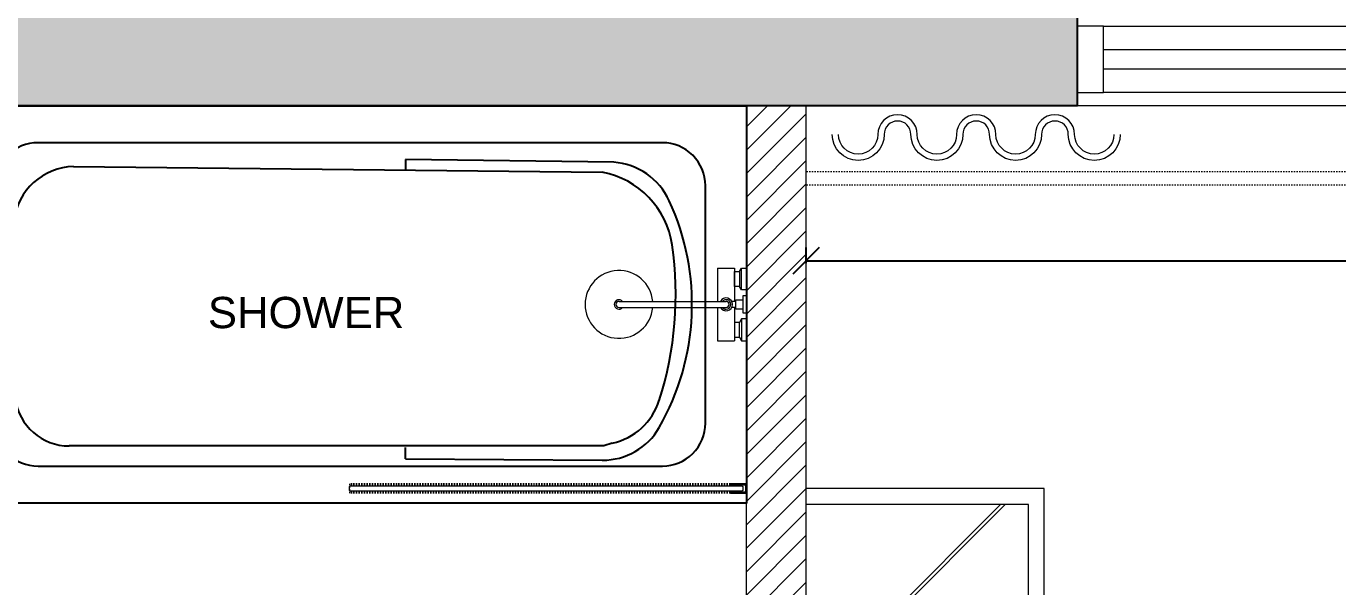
# Model space of a CAD drawing. Header units: inches. Extents: x 18646 to 39869, y 2287 to 7833.
# Drawn here: x 22195.8 to 22294.9, y 4505.6 to 4547.9 of the extents above; entities that cross this region are included whole.
import ezdxf

# ---------------------------------------------------------------- set-up
doc = ezdxf.new("R2010")
doc.units = ezdxf.units.IN
doc.header["$LTSCALE"] = 1.5
doc.header["$MEASUREMENT"] = 0
doc.header["$PDMODE"] = 3
doc.header["$PDSIZE"] = 4
doc.linetypes.add('HIDDEN', pattern=[0.375, 0.25, -0.125])
for name, color, linetype in [('A-WALL', 4, 'Continuous'), ('A-WALL-EXTR', 2, 'Continuous'), ('I-FNSH-DIMS', 7, 'Continuous'), ('I-FURN', 7, 'Continuous'), ('I-GLAZ', 6, 'Continuous'), ('TTEXT', 7, 'Continuous'), ('WALL', 4, 'Continuous')]:
    doc.layers.add(name, color=color, linetype=linetype)
for name, color, linetype, lineweight in [('I-DOOR', 6, 'Continuous', 20), ('I-FIXTURE', 7, 'Continuous', 5), ('l-FIXTURE', 7, 'Continuous', 5)]:
    doc.layers.add(name, color=color, linetype=linetype, lineweight=lineweight)
doc.styles.add('3 by 16', font='GOTHIC.TTF', dxfattribs={"height": 4})
doc.styles.add('A-ARCH-B01FL$0$Annotative', font='arial.ttf')
doc.dimstyles.new('3 by 16', dxfattribs={"dimtxt": 4, "dimasz": 2, "dimexe": 0.18, "dimexo": 0.0625, "dimgap": 0.09, "dimtad": 0, "dimtoh": 1, "dimdec": 0, "dimzin": 0, "dimdsep": 46, "dimlunit": 4, "dimtxsty": '3 by 16', "dimblk": 'OBLIQUE', "dimcen": 0.09, "dimclrd": 256, "dimclrt": 256, "dimadec": 0, "dimazin": 0, "dimtfac": 1, "dimtdec": 0, "dimtofl": 0, "dimtmove": 0, "dimatfit": 3, "dimldrblk": 'OBLIQUE', "dimfxl": 1, "dimfxlon": 1, "dimtolj": 1, "dimtzin": 0, "dimlwd": -1, "dimarcsym": 0})

# ---------------------------------------------------------------- blocks, each defined once
blk = doc.blocks.new('SW28-Plan')
at = {"layer": 'I-FIXTURE', "linetype": 'ByBlock', "lineweight": 5}
for p, q in [((15, 43), (15, 107)), ((20, 97), (20, 53)), ((85, 107), (35, 107)), ((35, 9), (35, 107)), ((85, 9), (85, 107)), ((376, 9), (60, 9)), ((35, -107), (35, -9)), ((376, -9), (60, -9)), ((85, -107), (85, -9)), ((15, -43), (15, -107)), ((20, -97), (20, -53)), ((85, -107), (35, -107))]:
    blk.add_line(p, q, dxfattribs=at)
for points in [[(0, 43), (15, 43), (20, 53), (35, 53), (35, 97), (20, 97), (15, 107), (0, 107)], [(11, 25), (0, 25), (0, -25), (11, -25)], [(0, -43), (15, -43), (20, -53), (35, -53), (35, -97), (20, -97), (15, -107), (0, -107)]]:
    blk.add_lwpolyline(points, close=True, dxfattribs=at)
for points in [[(11, 14), (31, 14), (31, -14), (11, -14)], [(31, 9), (43.3, 9)], [(31, -9), (43.3, -9)]]:
    blk.add_lwpolyline(points, dxfattribs=at)
for centre, radius, start, end in [((376, 0), 100, 185.1636, 174.8364), ((60, 0), 19, 28.2737, 331.7263), ((60, 0), 14, 40.0052, 319.9948), ((60, 0), 9, 90, 270), ((376, 0), 14, 220.0052, 139.9948), ((376, 0), 9, 270, 90)]:
    blk.add_arc(centre, radius, start, end, dxfattribs=at)
blk = doc.blocks.new('_Oblique')
at = {"color": 0, "linetype": 'ByBlock', "lineweight": -2}
blk.add_line((-0.5, -0.5), (0.5, 0.5), dxfattribs=at)
blk = doc.blocks.new('*D125')
at = {"layer": 'Defpoints', "color": 0, "lineweight": 5, "transparency": 16777216}
for p in [(22254.733, 4533.868), (22406.483, 4533.868), (22406.483, 4530.166)]:
    blk.add_point(p, dxfattribs=at)
at = {"layer": 'I-FNSH-DIMS', "color": 0, "lineweight": -2, "transparency": 16777216}
for p, q in [((22254.733, 4531.166), (22254.733, 4529.986)), ((22406.483, 4531.166), (22406.483, 4529.986))]:
    blk.add_line(p, q, dxfattribs=at)
at = {"layer": 'I-FNSH-DIMS', "transparency": 16777216}
for p, q in [((22254.733, 4530.166), (22324.014, 4530.166)), ((22406.483, 4530.166), (22337.202, 4530.166))]:
    blk.add_line(p, q, dxfattribs=at)
at = {"layer": 'I-FNSH-DIMS', "transparency": 16777216, "xscale": 2, "yscale": 2, "zscale": 2, "rotation": 180}
blk.add_blockref('_Oblique', (22254.733, 4530.166), dxfattribs=at)
at = {"layer": 'I-FNSH-DIMS', "transparency": 16777216, "xscale": 2, "yscale": 2, "zscale": 2}
blk.add_blockref('_Oblique', (22406.483, 4530.166), dxfattribs=at)
at = {"layer": 'I-FNSH-DIMS', "lineweight": 5, "transparency": 16777216, "insert": (22330.608, 4530.166), "char_height": 4, "attachment_point": 5, "style": '3 by 16'}
blk.add_mtext('\\A1;12\'-8"', dxfattribs=at)

msp = doc.modelspace()

# ---------------------------------------------------------------- hatches: boundary and pattern name
at = {"layer": 'A-WALL', "lineweight": 5, "transparency": 33554636}
h = msp.add_hatch(color=8, dxfattribs=at)
h.dxf.hatch_style = 1
h.paths.add_polyline_path([(22046.233, 4506.256), (22046.233, 4548.874), (22275.222, 4548.874), (22275.222, 4541.874), (22053.233, 4541.874), (22053.233, 4506.256)])
h = msp.add_hatch(dxfattribs=at)
h.set_pattern_fill('ANSI31', color=8, scale=10, angle=180)
h.set_pattern_definition([(225, (3341.7945, 675.5416), (0.88388348, -0.88388348), [])])
h.paths.add_polyline_path([(22254.733, 4444.374), (22223.233, 4444.374), (22223.233, 4448.874), (22250.233, 4448.874), (22250.233, 4541.874), (22254.733, 4541.874)])
at = {"layer": 'I-FURN', "lineweight": 5, "transparency": 33554636}
h = msp.add_hatch(dxfattribs=at)
h.set_pattern_fill('AR-RROOF', color=252, scale=25, angle=45, style=0)
h.set_pattern_definition([(45, (19647.386, 3470.46), (21.2132, 56.56854), [375, -50, 125, -25]), (45, (19662.058, 3502.81), (-41.18897, 5.83363), [75, -8.25, 150, -18.75]), (45, (19641.199, 3494.325), (80.07984, 103.76792), [200, -35, 100, -25])])
h.paths.add_polyline_path([(22271.533, 4511.776), (22254.733, 4511.776), (22254.733, 4448.487), (22271.533, 4448.487)])
h.paths.add_polyline_path([(22257.619, 4456.897), (22256.938, 4456.897, -0.111729), (22255.414, 4463.764), (22255.414, 4496.499, -0.109583), (22256.938, 4503.367), (22257.619, 4503.367)], flags=16)
h.paths.add_polyline_path([(22263.358, 4478.151), (22263.358, 4484.463), (22258.493, 4484.463), (22258.493, 4478.151)], flags=24)

# ---------------------------------------------------------------- linework, layer by layer
at = {"layer": 'A-WALL', "lineweight": 5, "transparency": 33554636}
msp.add_lwpolyline([(22254.733, 4444.374), (22223.233, 4444.374), (22223.233, 4448.874), (22250.233, 4448.874), (22250.233, 4541.874), (22254.733, 4541.874)], close=True, dxfattribs=at)
at = {"layer": 'A-WALL-EXTR', "color": 8, "linetype": 'HIDDEN', "lineweight": 5, "ltscale": 0.1, "transparency": 33554636}
for p, q in [((22406.483, 4536.874), (22254.733, 4536.874)), ((22406.483, 4535.874), (22254.733, 4535.874)), ((22249.033, 4513.336), (22220.233, 4513.336)), ((22220.233, 4513.336), (22220.233, 4512.616)), ((22249.033, 4513.256), (22220.233, 4513.256)), ((22249.033, 4512.696), (22220.233, 4512.696)), ((22249.033, 4512.616), (22220.233, 4512.616))]:
    msp.add_line(p, q, dxfattribs=at)
at = {"layer": 'I-DOOR', "color": 6, "lineweight": 5, "transparency": 33554636}
for points in [[(22249.953, 4513.116), (22249.953, 4512.836), (22249.893, 4512.776), (22220.293, 4512.776), (22220.233, 4512.836), (22220.233, 4513.116), (22220.293, 4513.176), (22249.893, 4513.176)], [(22249.033, 4512.616), (22250.233, 4512.616), (22250.233, 4513.336), (22249.033, 4513.336), (22249.033, 4513.256), (22250.153, 4513.256), (22250.153, 4512.696), (22249.033, 4512.696)]]:
    msp.add_lwpolyline(points, close=True, dxfattribs=at)
at = {"layer": 'I-FURN', "transparency": 33554636}
for p, q in [((22199.399, 4537.281), (22239.343, 4536.85)), ((22240.204, 4537.604), (22224.485, 4537.819)), ((22224.485, 4537.819), (22224.485, 4536.958)), ((22239.45, 4516.189), (22199.076, 4516.189)), ((22224.485, 4515.221), (22224.485, 4516.082)), ((22240.096, 4516.405), (22239.45, 4516.189)), ((22224.485, 4515.221), (22239.343, 4515.113))]:
    msp.add_line(p, q, dxfattribs=at)
msp.add_lwpolyline([(22190.233, 4541.874), (22250.233, 4541.874), (22250.233, 4511.874), (22190.233, 4511.874)], close=True, dxfattribs=at)
at = {"layer": 'I-FURN', "lineweight": 5, "transparency": 33554636}
for points in [[(22278.48, 4539.71, -1), (22274.549, 4539.71, 1), (22272.534, 4539.71, -1), (22268.603, 4539.71, 1), (22266.588, 4539.71, -1), (22262.657, 4539.71, 1), (22260.642, 4539.71, -1), (22256.711, 4539.71, -1)], [(22278.001, 4539.71, -1), (22275.028, 4539.71, 1), (22272.055, 4539.71, -1), (22269.082, 4539.71, 1), (22266.109, 4539.71, -1), (22263.136, 4539.71, 1), (22260.163, 4539.71, -1), (22257.19, 4539.71)]]:
    msp.add_lwpolyline(points, format="xyb", dxfattribs=at)
at = {"layer": 'I-FURN', "transparency": 33554636}
msp.add_lwpolyline([(22247.131, 4517.908), (22247.131, 4535.84, 0.414214), (22243.886, 4539.084), (22196.712, 4539.084, 0.414214), (22193.468, 4535.84), (22193.468, 4517.908, 0.414214), (22196.712, 4514.663), (22243.886, 4514.663, 0.414214)], format="xyb", close=True, dxfattribs=at)
at = {"layer": 'I-FURN', "lineweight": 5, "transparency": 33554636}
msp.add_lwpolyline([(22254.733, 4447.287), (22272.733, 4447.287), (22272.733, 4512.976), (22254.733, 4512.976)], close=True, dxfattribs=at)
at = {"layer": 'I-FURN', "color": 252, "lineweight": 5, "transparency": 33554636}
msp.add_lwpolyline([(22254.733, 4448.487), (22271.533, 4448.487), (22271.533, 4511.776), (22254.733, 4511.776)], close=True, dxfattribs=at)
at = {"layer": 'I-FURN', "transparency": 33554636}
for centre, radius, start, end in [((22199.514, 4532.609), 4.674, 91.4144, 172.83197), ((22239.842, 4532.594), 5.023, 24.76805, 85.86875), ((22238.147, 4530.422), 6.539, 8.27139, 79.46602), ((22227.444, 4526.874), 18.677, 330.18775, 24.76805), ((22218.718, 4527.597), 26.172, 342.28358, 8.27139), ((22199.076, 4520.322), 4.132, 188.0852, 270), ((22239.08, 4521.093), 4.797, 282.23496, 342.28358), ((22239.378, 4520.036), 4.922, 269.58503, 330.18775)]:
    msp.add_arc(centre, radius, start, end, dxfattribs=at)
at = {"layer": 'I-GLAZ', "color": 6, "lineweight": 5, "ltscale": 0.05, "transparency": 33554636}
for points in [[(22347.222, 4548.874), (22347.222, 4541.874), (22275.222, 4541.874), (22275.222, 4548.874)], [(22277.222, 4542.874), (22277.222, 4547.874), (22275.222, 4547.874), (22275.222, 4542.874)], [(22277.222, 4542.874), (22277.222, 4547.874), (22345.222, 4547.874), (22345.222, 4542.874)], [(22345.222, 4544.624), (22277.222, 4544.624), (22277.222, 4546.124), (22345.222, 4546.124)]]:
    msp.add_lwpolyline(points, close=True, dxfattribs=at)
at = {"layer": 'WALL', "ltscale": 0.1, "transparency": 33554636}
msp.add_lwpolyline([(22046.233, 4506.256), (22046.233, 4548.874), (22275.222, 4548.874), (22275.222, 4541.874), (22053.233, 4541.874), (22053.233, 4506.256), (22046.233, 4506.256)], dxfattribs=at)

# ---------------------------------------------------------------- block references
at = {"layer": 'l-FIXTURE', "lineweight": 5, "transparency": 33554636, "xscale": 0.02559999999590218, "yscale": 0.02559999999590218, "zscale": 0.02559999999590218, "rotation": 180}
msp.add_blockref('SW28-Plan', (22250.233, 4526.874), dxfattribs=at)

# ---------------------------------------------------------------- texts
at = {"layer": 'TTEXT', "lineweight": 5, "ltscale": 0.001, "transparency": 33554636, "insert": (22209.545, 4526.245), "char_height": 2.3609, "attachment_point": 4, "style": 'A-ARCH-B01FL$0$Annotative'}
msp.add_mtext('SHOWER', dxfattribs=at)

# ---------------------------------------------------------------- dimensions: what is measured, and where the dimension line sits
at = {"layer": 'I-FNSH-DIMS', "lineweight": 5, "transparency": 33554636}
dim = msp.add_linear_dim(base=(22406.483, 4530.166), p1=(22254.733, 4533.868), p2=(22406.483, 4533.868), dimstyle='3 by 16', dxfattribs=at)
dim.commit()
dim.dimension.update_dxf_attribs({"geometry": '*D125', "text_midpoint": (22330.608, 4530.166)})

doc.saveas('drawing.dxf')
